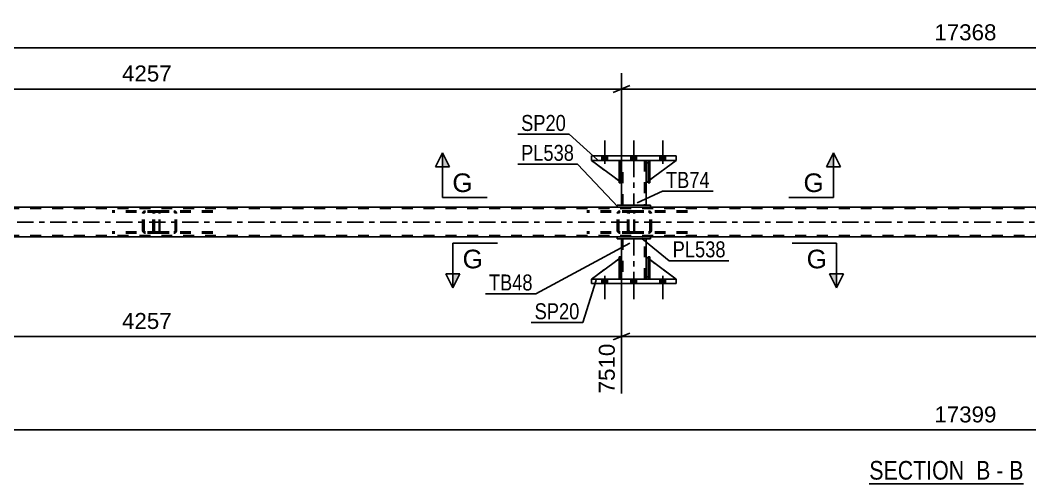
# Model space of a CAD drawing. Header units: millimetres. Extents: x -116 to 725, y -385 to 209.
# Drawn here: x 104.3 to 285.4, y -249.4 to -166.3 of the extents above; entities that cross this region are included whole.
import ezdxf

# ---------------------------------------------------------------- set-up
doc = ezdxf.new("R2010")
doc.units = ezdxf.units.MM
doc.linetypes.add('DXK_LINE_DOT2', pattern=[3.9198, 1.9599, -1.9599])
doc.linetypes.add('DXK_LINE_DOT3', pattern=[5.9187, 2.979, -0.9799, 0.9799, -0.9799])
doc.styles.add('Arial', font='arial.ttf', dxfattribs={"height": 0.2})
doc.styles.add('Arial Narrow', font='ARIALN.TTF', dxfattribs={"height": 0.2})

# ---------------------------------------------------------------- blocks, each defined once
blk = doc.blocks.new('Unknown-203724257-17 - 7163')
at = {"color": 6, "linetype": 'Continuous'}
blk.add_line((256.61, -249.42), (284.26, -249.42), dxfattribs=at)
at = {"color": 0, "linetype": 'Continuous'}
for points in [[(274.72, -248.67), (274.72, -245.17), (256.61, -245.17), (256.61, -248.67)], [(278.33, -248.67), (278.33, -245.17), (275.77, -245.17), (275.77, -248.67)], [(280.65, -248.67), (280.65, -245.17), (279.38, -245.17), (279.38, -248.67)], [(284.26, -248.67), (284.26, -245.17), (281.7, -245.17), (281.7, -248.67)]]:
    blk.add_wipeout(points, dxfattribs=at)
at = {"color": 7, "linetype": 'Continuous', "style": 'Arial Narrow'}
for s, p in [('SECTION ', (256.61, -248.67)), ('B', (275.77, -248.67)), ('B', (281.7, -248.67)), ('-', (279.38, -248.67))]:
    blk.add_text(s, height=3.34, dxfattribs=at).set_placement(p)
blk = doc.blocks.new('Part-203724257-7266 - 7163')
at = {"color": 2, "linetype": 'Continuous'}
for p, q in [((211.72, -195.13), (206.76, -191.46)), ((211.72, -191.62), (211.56, -191.46)), ((212.16, -192.06), (212.04, -191.94)), ((212.16, -192.06), (212.16, -192.06)), ((212.16, -195.46), (212.16, -192.06)), ((212.04, -195.37), (212.16, -195.46)), ((212.16, -195.46), (212.16, -195.46))]:
    blk.add_line(p, q, dxfattribs=at)
at = {"color": 7, "linetype": 'DXK_LINE_DOT2'}
for p, q in [((211.56, -191.46), (206.76, -191.46)), ((206.76, -191.46), (206.76, -191.46)), ((211.56, -191.46), (212.16, -192.06)), ((212.04, -191.94), (211.72, -191.62)), ((212.16, -192.06), (212.16, -195.46)), ((212.04, -195.37), (211.72, -195.13))]:
    blk.add_line(p, q, dxfattribs=at)
blk = doc.blocks.new('Part-203724257-7178 - 7163')
at = {"color": 7, "linetype": 'DXK_LINE_DOT2'}
for p, q in [((128.16, -200.8), (128.13, -200.98)), ((128.13, -204.02), (128.13, -200.98)), ((128.38, -200.98), (128.4, -200.89)), ((128.38, -204.02), (128.38, -200.98)), ((128.4, -200.89), (128.46, -200.81)), ((128.64, -200.5), (128.44, -200.54)), ((128.46, -200.81), (128.54, -200.76)), ((128.54, -200.76), (128.64, -200.74)), ((138.86, -200.5), (128.64, -200.5)), ((138.86, -200.74), (128.64, -200.74)), ((132.07, -200.54), (131.87, -200.5)), ((131.87, -200.74), (131.97, -200.76)), ((131.97, -200.76), (132.05, -200.81)), ((132.05, -200.81), (132.11, -200.89)), ((132.11, -200.89), (132.13, -200.98)), ((132.13, -204.02), (132.13, -200.98)), ((132.38, -200.98), (132.34, -200.8)), ((132.38, -204.02), (132.38, -200.98)), ((128.13, -204.02), (128.16, -204.21)), ((128.4, -204.11), (128.38, -204.02)), ((128.46, -204.19), (128.4, -204.11)), ((128.44, -204.47), (128.64, -204.5)), ((128.54, -204.24), (128.46, -204.19)), ((128.64, -204.26), (128.54, -204.24)), ((138.86, -204.26), (128.64, -204.26)), ((138.86, -204.5), (128.64, -204.5)), ((131.97, -204.24), (131.87, -204.26)), ((131.87, -204.5), (132.07, -204.47)), ((132.05, -204.19), (131.97, -204.24)), ((132.11, -204.11), (132.05, -204.19)), ((132.13, -204.02), (132.11, -204.11)), ((132.34, -204.21), (132.38, -204.02))]:
    blk.add_line(p, q, dxfattribs=at)
for centre, start, end in [((128.62, -201), 110.7583, 155.68), ((131.89, -201), 24.32, 69.2417), ((128.62, -204), 204.32, 249.2417), ((131.89, -204), 290.7583, 335.68)]:
    blk.add_arc(centre, 0.496, start, end, dxfattribs=at)
blk = doc.blocks.new('Part-203724257-7267 - 7163')
at = {"color": 7, "linetype": 'DXK_LINE_DOT2'}
for p, q in [((212.16, -195.46), (206.76, -191.46)), ((206.76, -191.46), (211.56, -191.46)), ((211.56, -191.46), (212.16, -192.06)), ((212.16, -192.06), (211.56, -191.46)), ((212.16, -192.06), (212.16, -195.46)), ((212.16, -192.06), (212.16, -192.06)), ((212.16, -192.06), (212.16, -195.46))]:
    blk.add_line(p, q, dxfattribs=at)
blk = doc.blocks.new('Part-203724257-7246 - 7163')
at = {"color": 2, "linetype": 'Continuous'}
for p, q in [((206.76, -213.54), (206.76, -212.74)), ((206.76, -212.74), (221.96, -212.74)), ((221.96, -213.54), (206.76, -213.54)), ((221.96, -212.74), (221.96, -213.54))]:
    blk.add_line(p, q, dxfattribs=at)
blk = doc.blocks.new('Part-203724257-7207 - 7163')
at = {"color": 2, "linetype": 'Continuous'}
for p, q in [((216.92, -191.71), (216.56, -192.06)), ((221.96, -191.46), (217.24, -194.96)), ((216.56, -192.06), (216.56, -195.46)), ((216.56, -195.46), (216.92, -195.2))]:
    blk.add_line(p, q, dxfattribs=at)
at = {"color": 7, "linetype": 'DXK_LINE_DOT2'}
for p, q in [((217.16, -191.46), (216.92, -191.71)), ((221.96, -191.46), (217.16, -191.46)), ((221.96, -191.46), (221.96, -191.46)), ((221.96, -191.46), (221.96, -191.46)), ((217.24, -194.96), (216.92, -195.2))]:
    blk.add_line(p, q, dxfattribs=at)
blk = doc.blocks.new('Part-203724257-7272 - 7163')
at = {"color": 2, "linetype": 'Continuous'}
for p, q in [((217.36, -199.46), (211.36, -199.46)), ((211.36, -199.46), (211.36, -199.86)), ((217.36, -199.86), (211.36, -199.86)), ((217.36, -199.46), (217.36, -199.86))]:
    blk.add_line(p, q, dxfattribs=at)
blk = doc.blocks.new('Part-203724257-7218 - 7163')
at = {"color": 2, "linetype": 'Continuous'}
for p, q in [((211.72, -209.07), (206.76, -212.74)), ((212.16, -208.74), (212.04, -208.84)), ((212.16, -212.14), (212.16, -208.74)), ((211.72, -212.59), (211.56, -212.74)), ((212.16, -212.14), (212.04, -212.27)), ((212.16, -212.14), (212.16, -212.14))]:
    blk.add_line(p, q, dxfattribs=at)
at = {"color": 7, "linetype": 'DXK_LINE_DOT2'}
for p, q in [((212.04, -208.84), (211.72, -209.07)), ((212.16, -212.14), (212.16, -208.74)), ((206.76, -212.74), (206.76, -212.74)), ((206.76, -212.74), (211.56, -212.74)), ((212.16, -212.14), (211.56, -212.74)), ((212.04, -212.27), (211.72, -212.59))]:
    blk.add_line(p, q, dxfattribs=at)
blk = doc.blocks.new('Part-203724257-7219 - 7163')
at = {"color": 7, "linetype": 'DXK_LINE_DOT2'}
for p, q in [((212.16, -208.74), (206.76, -212.74)), ((212.16, -212.14), (212.16, -208.74)), ((212.16, -208.74), (212.16, -212.14)), ((206.76, -212.74), (211.56, -212.74)), ((211.56, -212.74), (212.16, -212.14)), ((212.16, -212.14), (211.56, -212.74)), ((212.16, -212.14), (212.16, -212.14))]:
    blk.add_line(p, q, dxfattribs=at)
blk = doc.blocks.new('Part-203724257-7220 - 7163')
at = {"color": 2, "linetype": 'Continuous'}
for p, q in [((216.56, -212.14), (216.56, -208.74)), ((216.56, -208.74), (216.92, -209)), ((221.96, -212.74), (217.24, -209.24)), ((216.92, -212.5), (216.56, -212.14))]:
    blk.add_line(p, q, dxfattribs=at)
at = {"color": 7, "linetype": 'DXK_LINE_DOT2'}
for p, q in [((217.24, -209.24), (216.92, -209)), ((216.92, -212.5), (217.16, -212.74)), ((217.16, -212.74), (221.96, -212.74))]:
    blk.add_line(p, q, dxfattribs=at)
blk = doc.blocks.new('Part-203724257-7221 - 7163')
at = {"color": 7, "linetype": 'DXK_LINE_DOT2'}
for p, q in [((216.56, -212.14), (216.56, -208.74)), ((216.56, -208.74), (221.96, -212.74)), ((217.16, -212.74), (216.56, -212.14)), ((221.96, -212.74), (217.16, -212.74))]:
    blk.add_line(p, q, dxfattribs=at)
blk = doc.blocks.new('Part-203724257-7226 - 7163')
at = {"color": 2, "linetype": 'Continuous'}
for p, q in [((212.16, -191.46), (212.16, -192.06)), ((216.56, -191.46), (216.56, -192.06)), ((212.16, -195.46), (212.16, -199.46)), ((216.56, -195.46), (216.56, -199.46))]:
    blk.add_line(p, q, dxfattribs=at)
at = {"color": 7, "linetype": 'DXK_LINE_DOT2'}
for p, q in [((212.16, -191.46), (216.56, -191.46)), ((212.4, -199.46), (212.4, -191.46)), ((216.32, -191.46), (216.32, -199.46)), ((212.16, -192.06), (212.16, -195.46)), ((216.56, -192.06), (216.56, -195.46)), ((216.56, -199.46), (212.16, -199.46))]:
    blk.add_line(p, q, dxfattribs=at)
at = {"color": 7, "linetype": 'DXK_LINE_DOT3'}
blk.add_line((214.36, -191.46), (214.36, -199.46), dxfattribs=at)
blk = doc.blocks.new('Part-203724257-7241 - 7163')
at = {"color": 7, "linetype": 'DXK_LINE_DOT2'}
for p, q in [((217.16, -191.46), (216.56, -192.06)), ((216.56, -195.46), (221.96, -191.46)), ((221.96, -191.46), (217.16, -191.46)), ((216.56, -192.06), (216.56, -195.46))]:
    blk.add_line(p, q, dxfattribs=at)
blk = doc.blocks.new('Part-203724257-7251 - 7163')
at = {"color": 2, "linetype": 'Continuous'}
for p, q in [((206.76, -191.46), (206.76, -190.66)), ((206.76, -190.66), (221.96, -190.66)), ((221.96, -191.46), (206.76, -191.46)), ((221.96, -190.66), (221.96, -191.46))]:
    blk.add_line(p, q, dxfattribs=at)
blk = doc.blocks.new('Part-203724257-7262 - 7163')
at = {"color": 7, "linetype": 'DXK_LINE_DOT2'}
for p, q in [((211.72, -208.74), (212.04, -208.74)), ((211.72, -212.14), (211.72, -208.74)), ((211.72, -208.74), (211.72, -212.74)), ((212.04, -208.74), (212.04, -212.14)), ((212.04, -212.74), (212.04, -208.84)), ((212.04, -212.14), (211.72, -212.14)), ((211.72, -212.74), (211.72, -212.14)), ((212.04, -212.74), (211.72, -212.74)), ((212.04, -212.14), (212.04, -212.74)), ((212.04, -212.74), (212.04, -212.74))]:
    blk.add_line(p, q, dxfattribs=at)
blk = doc.blocks.new('Part-203724257-7263 - 7163')
at = {"color": 2, "linetype": 'Continuous'}
for p, q in [((212.04, -191.46), (211.72, -191.46)), ((211.72, -191.46), (211.72, -195.46)), ((212.04, -191.46), (212.04, -191.46)), ((212.04, -191.46), (212.04, -195.46)), ((212.04, -195.46), (211.72, -195.46))]:
    blk.add_line(p, q, dxfattribs=at)
at = {"color": 7, "linetype": 'DXK_LINE_DOT2'}
for p, q in [((211.72, -191.46), (211.72, -192.06)), ((211.72, -191.46), (211.72, -191.46)), ((212.04, -192.06), (212.04, -191.46)), ((212.04, -191.46), (212.04, -191.46)), ((212.04, -192.06), (211.72, -192.06)), ((211.72, -192.06), (211.72, -195.46)), ((212.04, -195.46), (212.04, -192.06))]:
    blk.add_line(p, q, dxfattribs=at)
blk = doc.blocks.new('Part-203724257-7264 - 7163')
at = {"color": 7, "linetype": 'DXK_LINE_DOT2'}
for p, q in [((216.92, -192.06), (216.92, -191.46)), ((216.92, -191.46), (216.92, -191.46)), ((216.92, -191.46), (216.92, -195.46)), ((216.92, -191.46), (217.24, -191.46)), ((217.24, -191.46), (217.24, -192.06)), ((217.24, -195.46), (217.24, -191.46)), ((216.92, -195.46), (216.92, -192.06)), ((216.92, -192.06), (217.24, -192.06)), ((217.24, -192.06), (217.24, -195.46)), ((216.92, -195.46), (217.24, -195.46))]:
    blk.add_line(p, q, dxfattribs=at)
blk = doc.blocks.new('Part-203724257-7265 - 7163')
at = {"color": 7, "linetype": 'DXK_LINE_DOT2'}
for p, q in [((211.72, -192.06), (211.72, -191.46)), ((211.72, -191.46), (211.72, -191.46)), ((211.72, -191.46), (211.72, -195.46)), ((211.72, -191.46), (212.04, -191.46)), ((212.04, -191.46), (212.04, -192.06)), ((212.04, -195.46), (212.04, -191.46)), ((211.72, -195.46), (211.72, -192.06)), ((211.72, -192.06), (212.04, -192.06)), ((212.04, -192.06), (212.04, -195.46)), ((211.72, -195.46), (212.04, -195.46))]:
    blk.add_line(p, q, dxfattribs=at)
blk = doc.blocks.new('Part-203724257-7278 - 7163')
at = {"color": 2, "linetype": 'Continuous'}
for p, q in [((217.24, -191.46), (216.92, -191.46)), ((216.92, -191.46), (216.92, -195.46)), ((217.24, -191.46), (217.24, -191.46)), ((217.24, -191.46), (217.24, -195.46)), ((217.24, -195.46), (216.92, -195.46))]:
    blk.add_line(p, q, dxfattribs=at)
at = {"color": 7, "linetype": 'DXK_LINE_DOT2'}
for p, q in [((216.92, -191.46), (216.92, -192.06)), ((216.92, -191.46), (216.92, -191.46)), ((217.24, -192.06), (217.24, -191.46)), ((217.24, -191.46), (217.24, -191.46)), ((217.24, -192.06), (216.92, -192.06)), ((216.92, -192.06), (216.92, -195.46)), ((217.24, -195.46), (217.24, -192.06))]:
    blk.add_line(p, q, dxfattribs=at)
blk = doc.blocks.new('Part-203724257-7341 - 7163')
at = {"color": 2, "linetype": 'Continuous'}
for p, q in [((217.36, -205.14), (211.36, -205.14)), ((211.36, -205.14), (211.36, -205.54)), ((217.36, -205.54), (211.36, -205.54)), ((217.36, -205.14), (217.36, -205.54))]:
    blk.add_line(p, q, dxfattribs=at)
blk = doc.blocks.new('Part-203724257-7346 - 7163')
at = {"color": 2, "linetype": 'Continuous'}
for p, q in [((212.16, -208.74), (212.16, -205.54)), ((216.56, -208.74), (216.56, -205.54)), ((212.16, -212.74), (212.16, -212.14)), ((216.56, -212.14), (216.56, -212.74))]:
    blk.add_line(p, q, dxfattribs=at)
at = {"color": 7, "linetype": 'DXK_LINE_DOT2'}
for p, q in [((216.56, -205.54), (212.16, -205.54)), ((212.4, -205.54), (212.4, -212.74)), ((216.32, -212.74), (216.32, -205.54)), ((212.16, -212.14), (212.16, -208.74)), ((216.56, -212.14), (216.56, -208.74)), ((216.56, -212.74), (212.16, -212.74))]:
    blk.add_line(p, q, dxfattribs=at)
at = {"color": 7, "linetype": 'DXK_LINE_DOT3'}
blk.add_line((214.36, -205.54), (214.36, -212.74), dxfattribs=at)
blk = doc.blocks.new('Part-203724257-7347 - 7163')
at = {"color": 2, "linetype": 'Continuous'}
for p, q in [((216.92, -212.74), (216.92, -208.74)), ((216.92, -208.74), (217.24, -208.74)), ((217.24, -212.74), (217.24, -208.74)), ((216.92, -212.74), (216.92, -212.74)), ((217.24, -212.74), (216.92, -212.74))]:
    blk.add_line(p, q, dxfattribs=at)
at = {"color": 7, "linetype": 'DXK_LINE_DOT2'}
for p, q in [((216.92, -208.74), (216.92, -212.14)), ((217.24, -212.14), (217.24, -208.74)), ((216.92, -212.14), (216.92, -212.74)), ((216.92, -212.14), (217.24, -212.14)), ((216.92, -212.74), (216.92, -212.74)), ((216.92, -212.74), (216.92, -212.74)), ((217.24, -212.74), (217.24, -212.14)), ((217.24, -212.74), (217.24, -212.74))]:
    blk.add_line(p, q, dxfattribs=at)
blk = doc.blocks.new('Part-203724257-7348 - 7163')
at = {"color": 2, "linetype": 'Continuous'}
for p, q in [((211.72, -212.74), (211.72, -208.74)), ((211.72, -208.74), (212.04, -208.74)), ((212.04, -212.74), (212.04, -208.74)), ((211.72, -212.74), (211.72, -212.74)), ((212.04, -212.74), (211.72, -212.74))]:
    blk.add_line(p, q, dxfattribs=at)
at = {"color": 7, "linetype": 'DXK_LINE_DOT2'}
for p, q in [((211.72, -208.74), (211.72, -212.14)), ((212.04, -212.14), (212.04, -208.74)), ((211.72, -212.14), (211.72, -212.74)), ((211.72, -212.14), (212.04, -212.14)), ((211.72, -212.74), (211.72, -212.74)), ((211.72, -212.74), (211.72, -212.74)), ((212.04, -212.74), (212.04, -212.14)), ((212.04, -212.74), (212.04, -212.74))]:
    blk.add_line(p, q, dxfattribs=at)
blk = doc.blocks.new('Part-203724257-7349 - 7163')
at = {"color": 7, "linetype": 'DXK_LINE_DOT2'}
for p, q in [((217.24, -208.74), (216.92, -208.74)), ((216.92, -212.14), (216.92, -208.74)), ((216.92, -208.74), (216.92, -212.74)), ((217.24, -208.74), (217.24, -212.14)), ((217.24, -212.74), (217.24, -208.74)), ((217.24, -212.14), (216.92, -212.14)), ((216.92, -212.74), (216.92, -212.14)), ((217.24, -212.74), (216.92, -212.74)), ((217.24, -212.14), (217.24, -212.74)), ((217.24, -212.74), (217.24, -212.74))]:
    blk.add_line(p, q, dxfattribs=at)
blk = doc.blocks.new('Part-203724257-7367 - 7163')
at = {"color": 7, "linetype": 'DXK_LINE_DOT2'}
for p, q in [((605.89, -200.1), (-50.14, -200.1)), ((217.36, -199.86), (211.36, -199.86)), ((605.89, -204.9), (-50.14, -204.9))]:
    blk.add_line(p, q, dxfattribs=at)
at = {"color": 2, "linetype": 'Continuous'}
for p, q in [((211.36, -199.86), (47.1, -199.86)), ((466.78, -199.86), (217.36, -199.86)), ((605.89, -205.14), (-50.14, -205.14))]:
    blk.add_line(p, q, dxfattribs=at)
at = {"color": 7, "linetype": 'DXK_LINE_DOT3'}
blk.add_line((-50.14, -202.5), (605.6, -202.5), dxfattribs=at)
blk = doc.blocks.new('Bolt-203724257-7412 - 7163')
at = {"linetype": 'Continuous'}
for points in [[(208.64, -213.54), (209.68, -213.54), (209.68, -212.74), (208.64, -212.74)], [(208.64, -213.54), (209.68, -213.54), (209.68, -212.74), (208.64, -212.74)], [(208.64, -213.54), (209.68, -213.54), (209.68, -212.74), (208.64, -212.74)], [(213.84, -213.54), (214.88, -213.54), (214.88, -212.74), (213.84, -212.74)], [(213.84, -213.54), (214.88, -213.54), (214.88, -212.74), (213.84, -212.74)], [(219.04, -213.54), (220.08, -213.54), (220.08, -212.74), (219.04, -212.74)], [(219.04, -213.54), (220.08, -213.54), (220.08, -212.74), (219.04, -212.74)], [(219.04, -213.54), (220.08, -213.54), (220.08, -212.74), (219.04, -212.74)]]:
    blk.add_hatch(color=1, dxfattribs=at).paths.add_polyline_path(points)
at = {"color": 1, "linetype": 'Continuous'}
for p, q in [((208.64, -212.74), (208.64, -213.54)), ((208.64, -212.74), (208.64, -213.54)), ((208.64, -212.74), (208.64, -213.54)), ((209.16, -212.14), (209.16, -216.34)), ((209.16, -212.14), (209.16, -216.34)), ((209.16, -212.14), (209.16, -216.34)), ((209.68, -212.74), (209.68, -213.54)), ((209.68, -212.74), (209.68, -213.54)), ((209.68, -212.74), (209.68, -213.54)), ((213.84, -212.74), (213.84, -213.54)), ((213.84, -212.74), (213.84, -213.54)), ((214.36, -212.14), (214.36, -216.34)), ((214.36, -212.14), (214.36, -216.34)), ((214.88, -212.74), (214.88, -213.54)), ((214.88, -212.74), (214.88, -213.54)), ((219.04, -212.74), (219.04, -213.54)), ((219.04, -212.74), (219.04, -213.54)), ((219.04, -212.74), (219.04, -213.54)), ((219.56, -212.14), (219.56, -216.34)), ((219.56, -212.14), (219.56, -216.34)), ((219.56, -212.14), (219.56, -216.34)), ((220.08, -212.74), (220.08, -213.54)), ((220.08, -212.74), (220.08, -213.54)), ((220.08, -212.74), (220.08, -213.54))]:
    blk.add_line(p, q, dxfattribs=at)
blk = doc.blocks.new('Bolt-203724257-7413 - 7163')
at = {"linetype": 'Continuous'}
for points in [[(209.68, -190.66), (208.64, -190.66), (208.64, -191.46), (209.68, -191.46)], [(209.68, -190.66), (208.64, -190.66), (208.64, -191.46), (209.68, -191.46)], [(209.68, -190.66), (208.64, -190.66), (208.64, -191.46), (209.68, -191.46)], [(214.88, -190.66), (213.84, -190.66), (213.84, -191.46), (214.88, -191.46)], [(214.88, -190.66), (213.84, -190.66), (213.84, -191.46), (214.88, -191.46)], [(220.08, -190.66), (219.04, -190.66), (219.04, -191.46), (220.08, -191.46)], [(220.08, -190.66), (219.04, -190.66), (219.04, -191.46), (220.08, -191.46)], [(220.08, -190.66), (219.04, -190.66), (219.04, -191.46), (220.08, -191.46)]]:
    blk.add_hatch(color=1, dxfattribs=at).paths.add_polyline_path(points)
at = {"color": 1, "linetype": 'Continuous'}
for p, q in [((209.16, -192.06), (209.16, -187.86)), ((209.16, -192.06), (209.16, -187.86)), ((209.16, -192.06), (209.16, -187.86)), ((214.36, -192.06), (214.36, -187.86)), ((214.36, -192.06), (214.36, -187.86)), ((219.56, -192.06), (219.56, -187.86)), ((219.56, -192.06), (219.56, -187.86)), ((219.56, -192.06), (219.56, -187.86)), ((208.64, -191.46), (208.64, -190.66)), ((208.64, -191.46), (208.64, -190.66)), ((208.64, -191.46), (208.64, -190.66)), ((209.68, -191.46), (209.68, -190.66)), ((209.68, -191.46), (209.68, -190.66)), ((209.68, -191.46), (209.68, -190.66)), ((213.84, -191.46), (213.84, -190.66)), ((213.84, -191.46), (213.84, -190.66)), ((214.88, -191.46), (214.88, -190.66)), ((214.88, -191.46), (214.88, -190.66)), ((219.04, -191.46), (219.04, -190.66)), ((219.04, -191.46), (219.04, -190.66)), ((219.04, -191.46), (219.04, -190.66)), ((220.08, -191.46), (220.08, -190.66)), ((220.08, -191.46), (220.08, -190.66)), ((220.08, -191.46), (220.08, -190.66))]:
    blk.add_line(p, q, dxfattribs=at)
blk = doc.blocks.new('Part-203724257-7420 - 7163')
at = {"color": 7, "linetype": 'DXK_LINE_DOT2'}
for p, q in [((213.3, -200.8), (213.26, -200.98)), ((213.26, -204.02), (213.26, -200.98)), ((213.51, -200.98), (213.53, -200.89)), ((213.51, -204.02), (213.51, -200.98)), ((213.53, -200.89), (213.59, -200.81)), ((213.77, -200.5), (213.57, -200.54)), ((213.59, -200.81), (213.67, -200.76)), ((213.67, -200.76), (213.77, -200.74)), ((224, -200.5), (213.77, -200.5)), ((224, -200.74), (213.77, -200.74)), ((217.2, -200.54), (217.01, -200.5)), ((217.01, -200.74), (217.1, -200.76)), ((217.1, -200.76), (217.19, -200.81)), ((217.19, -200.81), (217.24, -200.89)), ((217.24, -200.89), (217.26, -200.98)), ((217.26, -204.02), (217.26, -200.98)), ((217.52, -200.98), (217.48, -200.8)), ((217.52, -204.02), (217.52, -200.98)), ((213.26, -204.02), (213.3, -204.21)), ((213.53, -204.11), (213.51, -204.02)), ((213.59, -204.19), (213.53, -204.11)), ((213.57, -204.47), (213.77, -204.5)), ((213.67, -204.24), (213.59, -204.19)), ((213.77, -204.26), (213.67, -204.24)), ((224, -204.26), (213.77, -204.26)), ((224, -204.5), (213.77, -204.5)), ((217.1, -204.24), (217.01, -204.26)), ((217.01, -204.5), (217.2, -204.47)), ((217.19, -204.19), (217.1, -204.24)), ((217.24, -204.11), (217.19, -204.19)), ((217.26, -204.02), (217.24, -204.11)), ((217.48, -204.21), (217.52, -204.02))]:
    blk.add_line(p, q, dxfattribs=at)
for centre, start, end in [((213.75, -201), 110.7583, 155.68), ((217.02, -201), 24.32, 69.2417), ((213.75, -204), 204.32, 249.2417), ((217.02, -204), 290.7583, 335.68)]:
    blk.add_arc(centre, 0.496, start, end, dxfattribs=at)
blk = doc.blocks.new('Part-203724257-7421 - 7163')
at = {"color": 7, "linetype": 'DXK_LINE_DOT2'}
for p, q in [((129.12, -200.5), (120.79, -200.5)), ((129.12, -200.74), (120.79, -200.74)), ((126.32, -200.8), (126.28, -200.98)), ((126.28, -204.02), (126.28, -200.98)), ((126.53, -200.98), (126.55, -200.89)), ((126.53, -204.02), (126.53, -200.98)), ((126.55, -200.89), (126.61, -200.81)), ((126.78, -200.5), (126.59, -200.54)), ((126.61, -200.81), (126.69, -200.76)), ((126.69, -200.76), (126.78, -200.74)), ((128.13, -200.74), (128.13, -200.5)), ((129.22, -200.54), (129.12, -200.5)), ((129.12, -200.74), (129.17, -200.76)), ((129.17, -200.76), (129.21, -200.81)), ((129.21, -200.81), (129.24, -200.89)), ((129.31, -200.64), (129.22, -200.54)), ((129.24, -200.89), (129.25, -200.98)), ((129.25, -204.02), (129.25, -200.98)), ((129.37, -200.8), (129.31, -200.64)), ((129.39, -200.98), (129.37, -200.8)), ((129.39, -204.02), (129.39, -200.98)), ((129.12, -204.26), (120.79, -204.26)), ((129.12, -204.5), (120.79, -204.5)), ((126.28, -204.02), (126.32, -204.21)), ((126.55, -204.11), (126.53, -204.02)), ((126.61, -204.19), (126.55, -204.11)), ((126.59, -204.47), (126.78, -204.5)), ((126.69, -204.24), (126.61, -204.19)), ((126.78, -204.26), (126.69, -204.24)), ((128.13, -204.5), (128.13, -204.26)), ((129.17, -204.24), (129.12, -204.26)), ((129.12, -204.5), (129.22, -204.47)), ((129.21, -204.19), (129.17, -204.24)), ((129.24, -204.11), (129.21, -204.19)), ((129.22, -204.47), (129.31, -204.36)), ((129.25, -204.02), (129.24, -204.11)), ((129.31, -204.36), (129.37, -204.21)), ((129.37, -204.21), (129.39, -204.02))]:
    blk.add_line(p, q, dxfattribs=at)
for centre, start, end in [((126.77, -201), 111.1941, 156.1506), ((126.77, -204.01), 203.8494, 248.8059)]:
    blk.add_arc(centre, 0.492, start, end, dxfattribs=at)
blk = doc.blocks.new('Part-203724257-7439 - 7163')
at = {"color": 7, "linetype": 'DXK_LINE_DOT2'}
for p, q in [((214.25, -200.5), (205.93, -200.5)), ((214.25, -200.74), (205.93, -200.74)), ((211.45, -200.8), (211.41, -200.98)), ((211.41, -204.02), (211.41, -200.98)), ((211.67, -200.98), (211.68, -200.89)), ((211.67, -204.02), (211.67, -200.98)), ((211.68, -200.89), (211.74, -200.81)), ((211.92, -200.5), (211.72, -200.54)), ((211.74, -200.81), (211.82, -200.76)), ((211.82, -200.76), (211.92, -200.74)), ((213.26, -200.74), (213.26, -200.5)), ((214.36, -200.54), (214.25, -200.5)), ((214.25, -200.74), (214.3, -200.76)), ((214.3, -200.76), (214.35, -200.81)), ((214.35, -200.81), (214.38, -200.89)), ((214.44, -200.64), (214.36, -200.54)), ((214.38, -200.89), (214.39, -200.98)), ((214.39, -204.02), (214.39, -200.98)), ((214.5, -200.8), (214.44, -200.64)), ((214.52, -200.98), (214.5, -200.8)), ((214.52, -204.02), (214.52, -200.98)), ((214.25, -204.26), (205.93, -204.26)), ((214.25, -204.5), (205.93, -204.5)), ((211.41, -204.02), (211.45, -204.21)), ((211.68, -204.11), (211.67, -204.02)), ((211.74, -204.19), (211.68, -204.11)), ((211.72, -204.47), (211.92, -204.5)), ((211.82, -204.24), (211.74, -204.19)), ((211.92, -204.26), (211.82, -204.24)), ((213.26, -204.5), (213.26, -204.26)), ((214.3, -204.24), (214.25, -204.26)), ((214.25, -204.5), (214.36, -204.47)), ((214.35, -204.19), (214.3, -204.24)), ((214.38, -204.11), (214.35, -204.19)), ((214.36, -204.47), (214.44, -204.36)), ((214.39, -204.02), (214.38, -204.11)), ((214.44, -204.36), (214.5, -204.21)), ((214.5, -204.21), (214.52, -204.02))]:
    blk.add_line(p, q, dxfattribs=at)
for centre, start, end in [((211.9, -201), 111.1941, 156.1506), ((211.9, -204.01), 203.8494, 248.8059)]:
    blk.add_arc(centre, 0.492, start, end, dxfattribs=at)
blk = doc.blocks.new('StraightDimension-203724257-7597 - 7163')
at = {"color": 7, "linetype": 'Continuous'}
for p, q in [((212.16, -206.54), (212.16, -233.21)), ((213.66, -222.42), (210.66, -223.62)), ((212.16, -223.02), (467.58, -223.02))]:
    blk.add_line(p, q, dxfattribs=at)
blk = doc.blocks.new('StraightDimension-203724257-7492 - 7163')
at = {"color": 7, "linetype": 'Continuous'}
blk.add_line((-58.76, -171.28), (606.45, -171.28), dxfattribs=at)
at = {"color": 0}
blk.add_wipeout([(280, -170.53), (280, -166.33), (267.68, -166.33), (267.68, -170.53)], dxfattribs=at)
at = {"color": 3, "style": 'Arial'}
blk.add_text('17368', height=2.865, dxfattribs=at).set_placement((268.28, -169.93))
blk = doc.blocks.new('StraightDimension-203724257-7544 - 7163')
at = {"color": 7, "linetype": 'Continuous'}
for p, q in [((41.9, -198.46), (41.9, -175.81)), ((212.16, -198.46), (212.16, -175.81)), ((43.4, -178.06), (40.4, -179.26)), ((41.9, -178.66), (212.16, -178.66)), ((210.66, -179.26), (213.66, -178.06))]:
    blk.add_line(p, q, dxfattribs=at)
at = {"color": 0}
blk.add_wipeout([(132.08, -177.91), (132.08, -173.71), (121.98, -173.71), (121.98, -177.91)], dxfattribs=at)
at = {"color": 3, "style": 'Arial'}
blk.add_text('4257', height=2.865, dxfattribs=at).set_placement((122.58, -177.31))
blk = doc.blocks.new('StraightDimension-203724257-7640 - 7163')
at = {"color": 7, "linetype": 'Continuous'}
blk.add_line((-59.4, -239.77), (607.09, -239.77), dxfattribs=at)
at = {"color": 0}
blk.add_wipeout([(280, -239.02), (280, -234.82), (267.68, -234.82), (267.68, -239.02)], dxfattribs=at)
at = {"color": 3, "style": 'Arial'}
blk.add_text('17399', height=2.865, dxfattribs=at).set_placement((268.28, -238.42))
blk = doc.blocks.new('StraightDimension-203724257-7557 - 7163')
at = {"color": 7, "linetype": 'Continuous'}
for p, q in [((212.16, -198.46), (212.16, -175.81)), ((213.66, -178.06), (210.66, -179.26)), ((212.16, -178.66), (467.58, -178.66))]:
    blk.add_line(p, q, dxfattribs=at)
blk = doc.blocks.new('StraightDimension-203724257-7610 - 7163')
at = {"color": 7, "linetype": 'Continuous'}
for p, q in [((41.9, -206.54), (41.9, -233.21)), ((212.16, -206.54), (212.16, -233.21)), ((43.4, -222.42), (40.4, -223.62)), ((210.66, -223.62), (213.66, -222.42)), ((41.9, -223.02), (212.16, -223.02))]:
    blk.add_line(p, q, dxfattribs=at)
at = {"color": 0}
blk.add_wipeout([(132.08, -222.27), (132.08, -218.07), (121.98, -218.07), (121.98, -222.27)], dxfattribs=at)
at = {"color": 0, "linetype": 'Continuous'}
blk.add_wipeout([(211.56, -223.72), (207.36, -223.72), (207.36, -233.81), (211.56, -233.81)], dxfattribs=at)
at = {"color": 3, "style": 'Arial'}
blk.add_text('4257', height=2.865, dxfattribs=at).set_placement((122.58, -221.67))
at = {"color": 3, "linetype": 'Continuous', "style": 'Arial'}
blk.add_text('7510', height=2.865, rotation=90.0002, dxfattribs=at).set_placement((210.96, -233.21))
blk = doc.blocks.new('Mark-203724257-7242 - 7163')
at = {"color": 0}
blk.add_wipeout([(204.62, -219.93), (204.62, -216.93), (196.58, -216.93), (196.58, -219.93)], dxfattribs=at)
blk.add_wipeout([(204.62, -219.93), (204.62, -216.93), (196.58, -216.93), (196.58, -219.93)], dxfattribs=at)
at = {"color": 30, "linetype": 'Continuous'}
for p in [(207.65, -212.91), (195.98, -220.53)]:
    blk.add_line(p, (205.22, -220.53), dxfattribs=at)
at = {"color": 3, "style": 'Arial Narrow'}
blk.add_text('SP20', height=2.863, dxfattribs=at).set_placement((196.58, -219.93))
blk = doc.blocks.new('Mark-203724257-7247 - 7163')
at = {"color": 0}
blk.add_wipeout([(202.2, -186.18), (202.2, -183.18), (194.16, -183.18), (194.16, -186.18)], dxfattribs=at)
blk.add_wipeout([(202.2, -186.18), (202.2, -183.18), (194.16, -183.18), (194.16, -186.18)], dxfattribs=at)
at = {"color": 30, "linetype": 'Continuous'}
for p in [(193.56, -186.78), (207.88, -191.38)]:
    blk.add_line(p, (202.8, -186.78), dxfattribs=at)
at = {"color": 3, "style": 'Arial Narrow'}
blk.add_text('SP20', height=2.863, dxfattribs=at).set_placement((194.16, -186.18))
blk = doc.blocks.new('Mark-203724257-7268 - 7163')
at = {"color": 0}
blk.add_wipeout([(203.65, -191.53), (203.65, -188.53), (194.15, -188.53), (194.15, -191.53)], dxfattribs=at)
blk.add_wipeout([(203.65, -191.53), (203.65, -188.53), (194.15, -188.53), (194.15, -191.53)], dxfattribs=at)
at = {"color": 30, "linetype": 'Continuous'}
for p in [(193.55, -192.13), (211.56, -199.83)]:
    blk.add_line(p, (204.25, -192.13), dxfattribs=at)
at = {"color": 3, "style": 'Arial Narrow'}
blk.add_text('PL538', height=2.863, dxfattribs=at).set_placement((194.15, -191.53))
blk = doc.blocks.new('Mark-203724257-7222 - 7163')
at = {"color": 0}
blk.add_wipeout([(227.98, -196.39), (227.98, -193.39), (220.13, -193.39), (220.13, -196.39)], dxfattribs=at)
blk.add_wipeout([(227.98, -196.39), (227.98, -193.39), (220.13, -193.39), (220.13, -196.39)], dxfattribs=at)
at = {"color": 30, "linetype": 'Continuous'}
for p, q in [((215, -199.05), (219.53, -196.99)), ((219.53, -196.99), (228.58, -196.99))]:
    blk.add_line(p, q, dxfattribs=at)
at = {"color": 3, "style": 'Arial Narrow'}
blk.add_text('TB74', height=2.863, dxfattribs=at).set_placement((220.13, -196.39))
blk = doc.blocks.new('Mark-203724257-7337 - 7163')
at = {"color": 0}
blk.add_wipeout([(230.84, -208.83), (230.84, -205.83), (221.34, -205.83), (221.34, -208.83)], dxfattribs=at)
blk.add_wipeout([(230.84, -208.83), (230.84, -205.83), (221.34, -205.83), (221.34, -208.83)], dxfattribs=at)
at = {"color": 30, "linetype": 'Continuous'}
for p, q in [((215.82, -205.47), (220.74, -209.43)), ((220.74, -209.43), (231.44, -209.43))]:
    blk.add_line(p, q, dxfattribs=at)
at = {"color": 3, "style": 'Arial Narrow'}
blk.add_text('PL538', height=2.863, dxfattribs=at).set_placement((221.34, -208.83))
blk = doc.blocks.new('Mark-203724257-7342 - 7163')
at = {"color": 0}
blk.add_wipeout([(196.23, -214.77), (196.23, -211.77), (188.37, -211.77), (188.37, -214.77)], dxfattribs=at)
blk.add_wipeout([(196.23, -214.77), (196.23, -211.77), (188.37, -211.77), (188.37, -214.77)], dxfattribs=at)
at = {"color": 30, "linetype": 'Continuous'}
for p in [(213.65, -206.32), (187.77, -215.37)]:
    blk.add_line(p, (196.83, -215.37), dxfattribs=at)
at = {"color": 3, "style": 'Arial Narrow'}
blk.add_text('TB48', height=2.863, dxfattribs=at).set_placement((188.37, -214.77))
blk = doc.blocks.new('SectionMark-203724257-7650 - 7163')
at = {"linetype": 'Continuous'}
for points in [[(181.33, -192.63), (180.08, -192.63), (180.08, -190.13)], [(250.19, -192.63), (248.94, -192.63), (250.19, -190.13)]]:
    blk.add_hatch(color=6, dxfattribs=at).paths.add_polyline_path(points)
at = {"color": 6, "linetype": 'Continuous'}
for p, q in [((178.83, -192.63), (180.08, -190.13)), ((180.08, -198.13), (180.08, -190.13)), ((180.08, -190.13), (181.33, -192.63)), ((250.19, -190.13), (248.94, -192.63)), ((250.19, -198.13), (250.19, -190.13)), ((250.19, -190.13), (251.44, -192.63)), ((181.33, -192.63), (178.83, -192.63)), ((248.94, -192.63), (251.44, -192.63)), ((180.08, -198.13), (188.08, -198.13)), ((250.19, -198.13), (242.19, -198.13))]:
    blk.add_line(p, q, dxfattribs=at)
at = {"color": 0, "linetype": 'Continuous'}
for points in [[(185.46, -197.13), (185.46, -193.63), (181.83, -193.63), (181.83, -197.13)], [(248.44, -197.13), (248.44, -193.63), (244.81, -193.63), (244.81, -197.13)]]:
    blk.add_wipeout(points, dxfattribs=at)
at = {"color": 3, "linetype": 'Continuous', "style": 'Arial'}
for p in [(181.83, -197.13), (244.81, -197.13)]:
    blk.add_text('G', height=3.34, dxfattribs=at).set_placement(p)
blk = doc.blocks.new('SectionMark-203724257-7658 - 7163')
at = {"linetype": 'Continuous'}
for points in [[(181.91, -211.8), (183.16, -211.8), (181.91, -214.3)], [(249.5, -211.8), (250.75, -211.8), (250.75, -214.3)]]:
    blk.add_hatch(color=6, dxfattribs=at).paths.add_polyline_path(points)
at = {"color": 6, "linetype": 'Continuous'}
for p, q in [((181.91, -206.3), (189.91, -206.3)), ((181.91, -206.3), (181.91, -214.3)), ((250.75, -206.3), (242.75, -206.3)), ((250.75, -206.3), (250.75, -214.3)), ((181.91, -214.3), (180.66, -211.8)), ((183.16, -211.8), (180.66, -211.8)), ((181.91, -214.3), (183.16, -211.8)), ((249.5, -211.8), (252, -211.8)), ((250.75, -214.3), (249.5, -211.8)), ((252, -211.8), (250.75, -214.3))]:
    blk.add_line(p, q, dxfattribs=at)
at = {"color": 0, "linetype": 'Continuous'}
for points in [[(187.29, -210.8), (187.29, -207.3), (183.66, -207.3), (183.66, -210.8)], [(249, -210.8), (249, -207.3), (245.37, -207.3), (245.37, -210.8)]]:
    blk.add_wipeout(points, dxfattribs=at)
at = {"color": 3, "linetype": 'Continuous', "style": 'Arial'}
for p in [(183.66, -210.8), (245.37, -210.8)]:
    blk.add_text('G', height=3.34, dxfattribs=at).set_placement(p)

msp = doc.modelspace()

# ---------------------------------------------------------------- block references
for name in ['Bolt-203724257-7413 - 7163', 'Part-203724257-7251 - 7163', 'Part-203724257-7266 - 7163', 'Part-203724257-7267 - 7163', 'Part-203724257-7263 - 7163', 'Part-203724257-7265 - 7163', 'Part-203724257-7226 - 7163', 'Part-203724257-7207 - 7163', 'Part-203724257-7241 - 7163', 'Part-203724257-7264 - 7163', 'Part-203724257-7278 - 7163', 'Part-203724257-7367 - 7163', 'Part-203724257-7421 - 7163', 'Part-203724257-7178 - 7163', 'Part-203724257-7439 - 7163', 'Part-203724257-7272 - 7163', 'Part-203724257-7420 - 7163', 'Part-203724257-7341 - 7163', 'Part-203724257-7346 - 7163', 'Part-203724257-7218 - 7163', 'Part-203724257-7219 - 7163', 'Part-203724257-7262 - 7163', 'Part-203724257-7348 - 7163', 'Part-203724257-7220 - 7163', 'Part-203724257-7221 - 7163', 'Part-203724257-7347 - 7163', 'Part-203724257-7349 - 7163', 'Part-203724257-7246 - 7163', 'Bolt-203724257-7412 - 7163', 'Unknown-203724257-17 - 7163']:
    msp.add_blockref(name, (0, 0))

# ---------------------------------------------------------------- next in the draw order: block references
for name in ['StraightDimension-203724257-7492 - 7163', 'StraightDimension-203724257-7597 - 7163']:
    msp.add_blockref(name, (0, 0))

# ---------------------------------------------------------------- next in the draw order: block references
for name in ['StraightDimension-203724257-7544 - 7163', 'StraightDimension-203724257-7640 - 7163']:
    msp.add_blockref(name, (0, 0))

# ---------------------------------------------------------------- next in the draw order: block references
for name in ['StraightDimension-203724257-7557 - 7163', 'Mark-203724257-7247 - 7163', 'Mark-203724257-7337 - 7163', 'StraightDimension-203724257-7610 - 7163']:
    msp.add_blockref(name, (0, 0))

# ---------------------------------------------------------------- next in the draw order: block references
for name in ['Mark-203724257-7268 - 7163', 'Mark-203724257-7222 - 7163', 'Mark-203724257-7242 - 7163']:
    msp.add_blockref(name, (0, 0))

# ---------------------------------------------------------------- next in the draw order: block references
for name in ['SectionMark-203724257-7650 - 7163', 'Mark-203724257-7342 - 7163']:
    msp.add_blockref(name, (0, 0))

# ---------------------------------------------------------------- next in the draw order: block references
msp.add_blockref('SectionMark-203724257-7658 - 7163', (0, 0))

doc.saveas('drawing.dxf')
